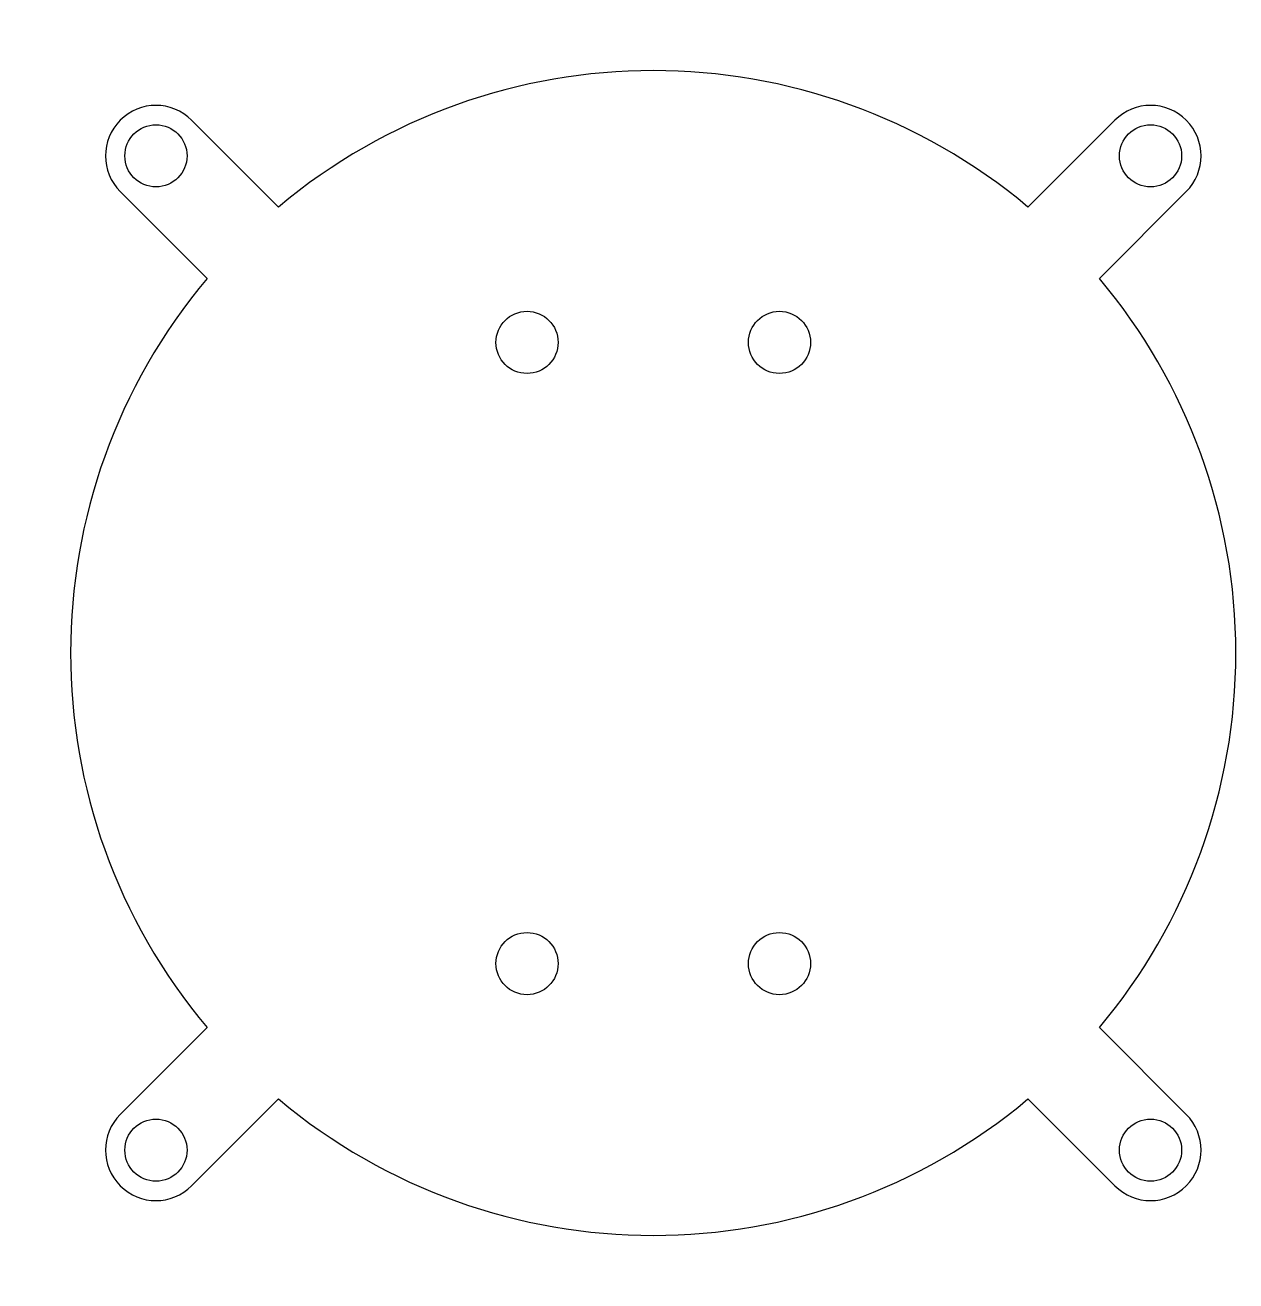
# Model space of a CAD drawing. Extents: x -32.3 to 30, y -32.3 to 32.3.
import ezdxf

# ---------------------------------------------------------------- set-up
doc = ezdxf.new("R2010")
doc.units = 0
doc.layers.get('0').update_dxf_attribs({"linetype": 'continuous'})

# ---------------------------------------------------------------- blocks, each defined once
blk = doc.blocks.new('BODY')
at = {"color": 0}
for p, q in [((-23.768, 27.445), (-19.295, 22.972)), ((23.768, 27.445), (19.295, 22.972)), ((-27.445, 23.768), (-22.972, 19.295)), ((27.445, 23.768), (22.972, 19.295)), ((-27.445, -23.768), (-22.972, -19.295)), ((27.445, -23.768), (22.972, -19.295)), ((-23.768, -27.445), (-19.295, -22.972)), ((23.768, -27.445), (19.295, -22.972))]:
    blk.add_line(p, q, dxfattribs=at)
for centre in [(-25.607, 25.607), (25.607, 25.607), (-6.5, 16), (6.5, 16), (-6.5, -16), (6.5, -16), (-25.607, -25.607), (25.607, -25.607)]:
    blk.add_circle(centre, 1.6, dxfattribs=at)
for centre, radius, start, end in [((0, 0), 30, 49.97187, 130.02813), ((-25.607, 25.607), 2.6, 45, -135), ((25.607, 25.607), 2.6, -45, 135), ((0, 0), 30, 139.97187, -139.97187), ((0, 0), 30, 0, 40.02813), ((0, 0), 30, -40.02813, 0), ((0, 0), 30, -130.02813, -49.97187), ((-25.607, -25.607), 2.6, 135, -45), ((25.607, -25.607), 2.6, -135, 45)]:
    blk.add_arc(centre, radius, start, end, dxfattribs=at)

msp = doc.modelspace()

# ---------------------------------------------------------------- block references
at = {"color": 0}
msp.add_blockref('BODY', (0, 0), dxfattribs=at)

doc.saveas('drawing.dxf')
